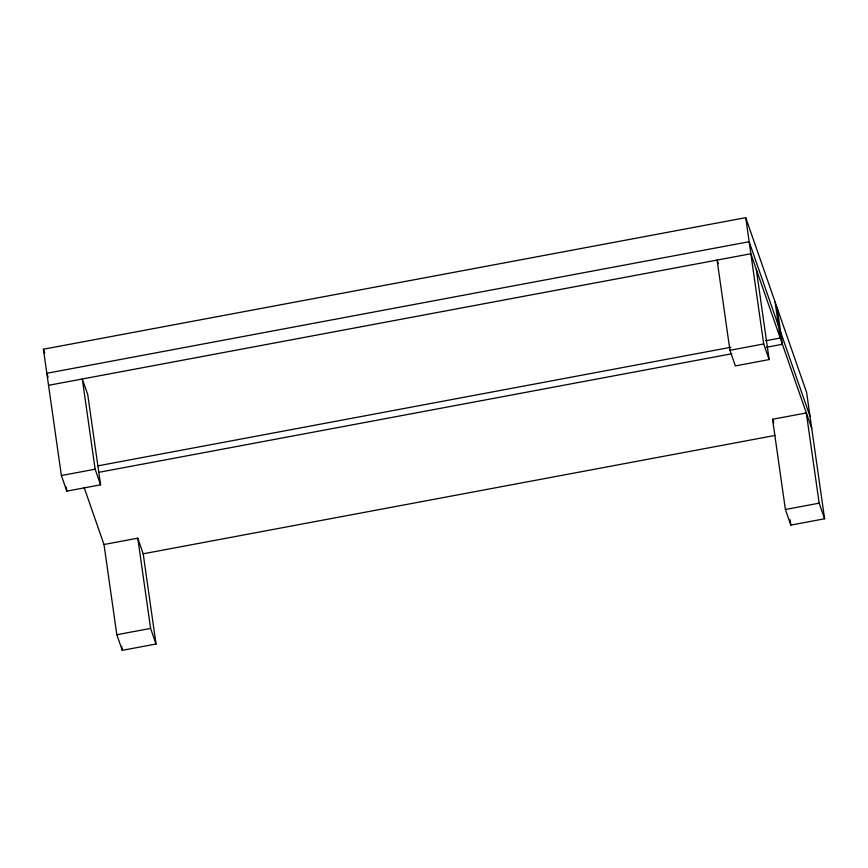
<?xml version="1.0" encoding="UTF-8"?>
<svg xmlns="http://www.w3.org/2000/svg" width="868" height="868" viewBox="0 0 868 868"><rect width="100%" height="100%" fill="white"/><g stroke="black" fill="none" stroke-linecap="round" stroke-linejoin="round"><path stroke-width="1.3" d="M100.579 484.821L95.144 469.208L82.297 378.99L87.744 394.593L100.579 484.821L66.814 491.136L61.378 475.534L43.4 349.229L745.731 217.662L806.622 392.466L824.6 518.771L790.835 525.097L785.399 509.494L772.553 419.277L806.318 412.951L819.164 503.169L824.6 518.771M48.532 385.316L750.863 253.749L811.764 428.553M97.889 465.856L730.91 347.265M765.565 340.777L780.223 338.032L775.091 301.945M61.378 475.534L95.144 469.208M729.934 350.292L763.699 343.967L769.146 359.58L735.38 365.905L729.934 350.292L717.098 260.075L718.357 263.677M98.724 472.344L731.757 353.764M766.411 347.265L782.404 344.271L777.261 308.183M103.997 544.507L137.762 538.182L143.198 553.795L156.034 644.013L122.269 650.338L116.833 634.736L103.997 544.507L84.055 487.284M143.198 553.795L775.33 435.378M116.833 634.736L150.598 628.41L156.034 644.013M785.399 509.494L819.164 503.169M778.509 325.999L749.149 241.716L46.829 373.283L48.131 377.027M780.69 332.249L810.05 416.521M772.553 419.277L773.811 422.879M43.4 349.229L44.735 353.059M756.299 269.351L769.146 359.58M790.075 519.791L790.835 525.097M745.731 217.662L763.699 343.967M137.762 538.182L150.598 628.41M121.704 646.356L122.269 650.338M66.25 487.165L66.814 491.136"/></g></svg>
